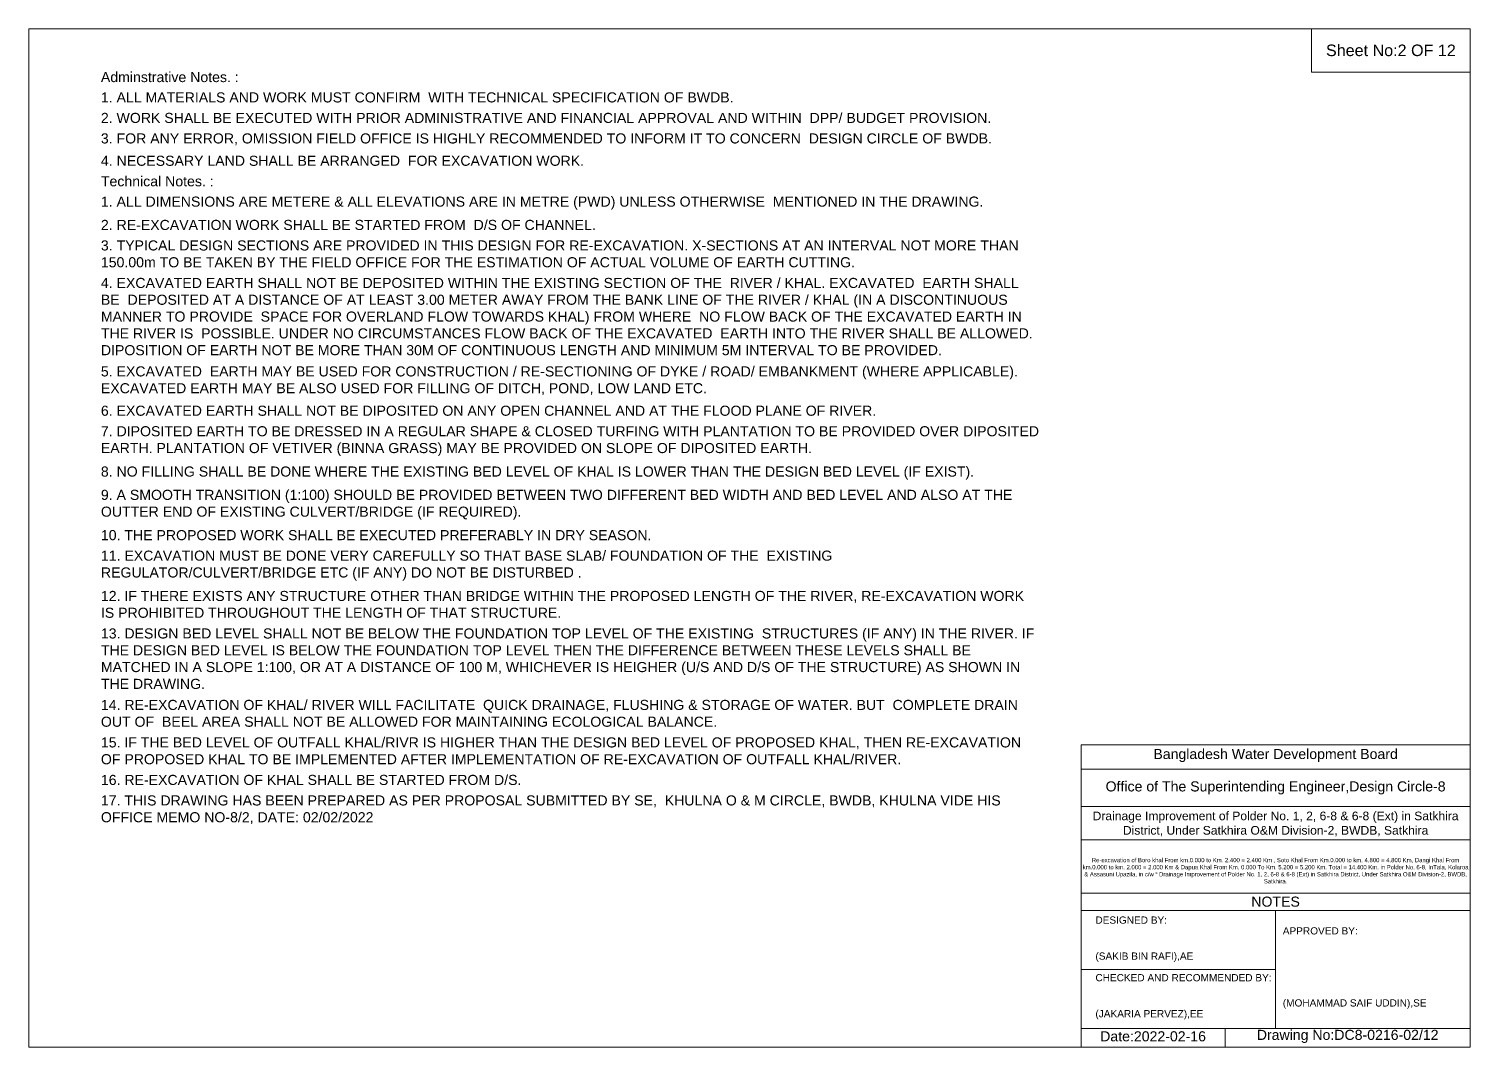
# Model space of a CAD drawing. Header units: inches. Extents: x 91000 to 538000, y -5656 to 0.
# Drawn here: x 110000 to 118000, y -5656 to 0 of the extents above; entities that cross this region are included whole.
import ezdxf

# ---------------------------------------------------------------- set-up
doc = ezdxf.new("R2010")
doc.units = ezdxf.units.IN
doc.header["$LTSCALE"] = 7
doc.header["$MEASUREMENT"] = 0
doc.layers.add('Cross Section Labels', color=7, linetype='Continuous', lineweight=9)
doc.styles.get("Standard").update_dxf_attribs({"font": 'arial.ttf'})

msp = doc.modelspace()

# ---------------------------------------------------------------- linework, layer by layer
at = {"layer": 'Cross Section Labels'}
for points in [[(110000, 0), (118000, 0), (118000, -5656), (110000, -5656)], [(117120, 0), (118000, 0), (118000, -240), (117120, -240)]]:
    msp.add_lwpolyline(points, close=True, dxfattribs=at)
for points in [[(115840, -5656), (115840, -3976), (118000, -3976)], [(115840, -4112), (118000, -4112)], [(115840, -4320), (118000, -4320)], [(115840, -4504), (118000, -4504)], [(115840, -4800), (118000, -4800)], [(115840, -4896), (118000, -4896)], [(116920, -4896), (116920, -5552)], [(115840, -5224), (116920, -5224)], [(115840, -5552), (118000, -5552)], [(116640, -5552), (116640, -5656)]]:
    msp.add_lwpolyline(points, dxfattribs=at)

# ---------------------------------------------------------------- texts
at = {"layer": 'Cross Section Labels', "attachment_point": 5}
for s, insert, char_height in [('Sheet No:2 OF 12', (117560, -120), 64), ('Bangladesh Water Development Board', (116920, -4036), 56), ('Office of The Superintending Engineer,Design Circle-8', (116920, -4216), 56)]:
    msp.add_mtext(s, dxfattribs=dict(at, insert=insert, char_height=char_height))
at = {"layer": 'Cross Section Labels'}
for s, insert, char_height, width, attachment_point in [('Adminstrative Notes. :', (110400, -240), 56, 5200, 1), ('1. ALL MATERIALS AND WORK MUST CONFIRM  WITH TECHNICAL SPECIFICATION OF BWDB.', (110400, -352.91678), 56, 5200, 1), ('2. WORK SHALL BE EXECUTED WITH PRIOR ADMINISTRATIVE AND FINANCIAL APPROVAL AND WITHIN  DPP/ BUDGET PROVISION.', (110400, -466.86494), 56, 5200, 1), ('3. FOR ANY ERROR, OMISSION FIELD OFFICE IS HIGHLY RECOMMENDED TO INFORM IT TO CONCERN  DESIGN CIRCLE OF BWDB.', (110400, -580.8131), 56, 5200, 1), ('4. NECESSARY LAND SHALL BE ARRANGED  FOR EXCAVATION WORK. ', (110400, -704.88404), 56, 5200, 1), ('Technical Notes. :', (110400, -818.8322), 56, 5200, 1), ('1. ALL DIMENSIONS ARE METERE & ALL ELEVATIONS ARE IN METRE (PWD) UNLESS OTHERWISE  MENTIONED IN THE DRAWING.', (110400, -931.74898), 56, 5200, 1), ('2. RE-EXCAVATION WORK SHALL BE STARTED FROM  D/S OF CHANNEL.', (110400, -1061.206), 56, 5200, 1), ('3. TYPICAL DESIGN SECTIONS ARE PROVIDED IN THIS DESIGN FOR RE-EXCAVATION. X-SECTIONS AT AN INTERVAL NOT MORE THAN 150.00m TO BE TAKEN BY THE FIELD OFFICE FOR THE ESTIMATION OF ACTUAL VOLUME OF EARTH CUTTING.', (110400, -1175.15416), 56, 5200, 1), ('4. EXCAVATED EARTH SHALL NOT BE DEPOSITED WITHIN THE EXISTING SECTION OF THE  RIVER / KHAL. EXCAVATED  EARTH SHALL BE  DEPOSITED AT A DISTANCE OF AT LEAST 3.00 METER AWAY FROM THE BANK LINE OF THE RIVER / KHAL (IN A DISCONTINUOUS  MANNER TO PROVIDE  SPACE FOR OVERLAND FLOW TOWARDS KHAL) FROM WHERE  NO FLOW BACK OF THE EXCAVATED EARTH IN THE RIVER IS  POSSIBLE. UNDER NO CIRCUMSTANCES FLOW BACK OF THE EXCAVATED  EARTH INTO THE RIVER SHALL BE ALLOWED. DIPOSITION OF EARTH NOT BE MORE THAN 30M OF CONTINUOUS LENGTH AND MINIMUM 5M INTERVAL TO BE PROVIDED.', (110400, -1383.42883), 56, 5200, 1), ('5. EXCAVATED  EARTH MAY BE USED FOR CONSTRUCTION / RE-SECTIONING OF DYKE / ROAD/ EMBANKMENT (WHERE APPLICABLE). EXCAVATED EARTH MAY BE ALSO USED FOR FILLING OF DITCH, POND, LOW LAND ETC.', (110400, -1874.72124), 56, 5200, 1), ('6. EXCAVATED EARTH SHALL NOT BE DIPOSITED ON ANY OPEN CHANNEL AND AT THE FLOOD PLANE OF RIVER.', (110400, -2093.11869), 56, 5200, 1), ('7. DIPOSITED EARTH TO BE DRESSED IN A REGULAR SHAPE & CLOSED TURFING WITH PLANTATION TO BE PROVIDED OVER DIPOSITED EARTH. PLANTATION OF VETIVER (BINNA GRASS) MAY BE PROVIDED ON SLOPE OF DIPOSITED EARTH.^J', (110400, -2207.06685), 56, 5200, 1), ('8. NO FILLING SHALL BE DONE WHERE THE EXISTING BED LEVEL OF KHAL IS LOWER THAN THE DESIGN BED LEVEL (IF EXIST).', (110400, -2430.85039), 56, 5200, 1), ('9. A SMOOTH TRANSITION (1:100) SHOULD BE PROVIDED BETWEEN TWO DIFFERENT BED WIDTH AND BED LEVEL AND ALSO AT THE OUTTER END OF EXISTING CULVERT/BRIDGE (IF REQUIRED).', (110400, -2560.30741), 56, 5200, 1), ('10. THE PROPOSED WORK SHALL BE EXECUTED PREFERABLY IN DRY SEASON.', (110400, -2784.09095), 56, 5200, 1), ('11. EXCAVATION MUST BE DONE VERY CAREFULLY SO THAT BASE SLAB/ FOUNDATION OF THE  EXISTING REGULATOR/CULVERT/BRIDGE ETC (IF ANY) DO NOT BE DISTURBED .^J', (110400, -2898.03911), 56, 5200, 1), ('12. IF THERE EXISTS ANY STRUCTURE OTHER THAN BRIDGE WITHIN THE PROPOSED LENGTH OF THE RIVER, RE-EXCAVATION WORK IS PROHIBITED THROUGHOUT THE LENGTH OF THAT STRUCTURE.', (110400, -3121.82265), 56, 5200, 1), ('13. DESIGN BED LEVEL SHALL NOT BE BELOW THE FOUNDATION TOP LEVEL OF THE EXISTING  STRUCTURES (IF ANY) IN THE RIVER. IF THE DESIGN BED LEVEL IS BELOW THE FOUNDATION TOP LEVEL THEN THE DIFFERENCE BETWEEN THESE LEVELS SHALL BE MATCHED IN A SLOPE 1:100, OR AT A DISTANCE OF 100 M, WHICHEVER IS HEIGHER (U/S AND D/S OF THE STRUCTURE) AS SHOWN IN THE DRAWING.', (110400, -3330.09732), 56, 5200, 1), ('14. RE-EXCAVATION OF KHAL/ RIVER WILL FACILITATE  QUICK DRAINAGE, FLUSHING & STORAGE OF WATER. BUT  COMPLETE DRAIN OUT OF  BEEL AREA SHALL NOT BE ALLOWED FOR MAINTAINING ECOLOGICAL BALANCE.', (110400, -3726.98681), 56, 5200, 1), ('15. IF THE BED LEVEL OF OUTFALL KHAL/RIVR IS HIGHER THAN THE DESIGN BED LEVEL OF PROPOSED KHAL, THEN RE-EXCAVATION OF PROPOSED KHAL TO BE IMPLEMENTED AFTER IMPLEMENTATION OF RE-EXCAVATION OF OUTFALL KHAL/RIVER.', (110400, -3935.26148), 56, 5200, 1), ('16. RE-EXCAVATION OF KHAL SHALL BE STARTED FROM D/S.', (110400, -4143.53615), 56, 5200, 1), ('17. THIS DRAWING HAS BEEN PREPARED AS PER PROPOSAL SUBMITTED BY SE,  KHULNA O & M CIRCLE, BWDB, KHULNA VIDE HIS OFFICE MEMO NO-8/2, DATE: 02/02/2022 ', (110400, -4257.48431), 56, 5200, 1), ('Drainage Improvement of Polder No. 1, 2, 6-8 & 6-8 (Ext) in Satkhira District, Under Satkhira O&M Division-2, BWDB, Satkhira', (116920, -4416), 48, 2240, 5), ('Re-excavation of Boro khal From km.0.000 to Km. 2.400 = 2.400 Km , Soto Khal From Km.0.000 to km. 4.800 = 4.800 Km, Dangi Khal From km.0.000 to km. 2.000 = 2.000 Km & Dapua Khal From Km. 0.000 To Km. 5.200 = 5.200 Km. Total = 14.400 Km. in Polder No. 6-8, InTala, Kolaroa & Assasuni Upazila, in c/w “ Drainage Improvement of Polder No. 1, 2, 6-8 & 6-8 (Ext) in Satkhira District, Under Satkhira O&M Division-2, BWDB, Satkhira.', (116920, -4676), 23.56497918, 2160, 5), ('NOTES', (116920, -4848), 56, 2240, 5), ('DESIGNED BY:^J^J^J(SAKIB BIN RAFI),AE', (115920, -5056), 40, 1120, 4), ('APPROVED BY:^J^J^J^J^J^J(MOHAMMAD SAIF UDDIN),SE', (116960, -5216), 40, 1120, 4), ('CHECKED AND RECOMMENDED BY:^J^J^J(JAKARIA PERVEZ),EE', (115920, -5376), 40, 1120, 4), ('Date:2022-02-16', (116240, -5596), 56, 1120, 5), ('Drawing No:DC8-0216-02/12', (117320, -5596), 56, 1760, 5)]:
    msp.add_mtext(s, dxfattribs=dict(at, insert=insert, char_height=char_height, width=width, attachment_point=attachment_point))

doc.saveas('drawing.dxf')
